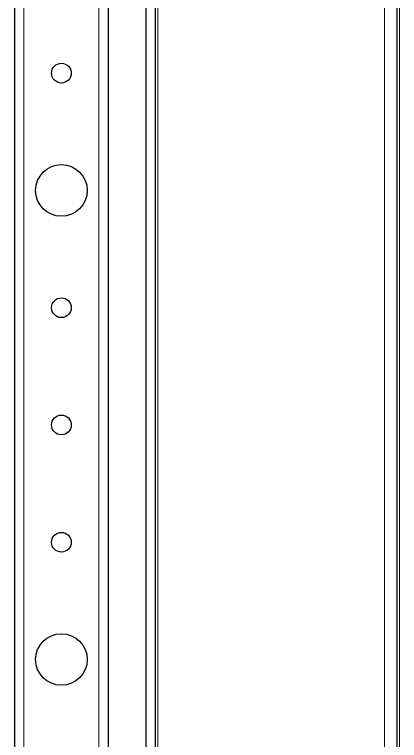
# Model space of a CAD drawing. Header units: millimetres. Extents: x -1434 to 3240, y -1538 to 1219.
# Drawn here: x -449.9 to -367.8, y -838.5 to -683.7 of the extents above; entities that cross this region are included whole.
import ezdxf

# ---------------------------------------------------------------- set-up
doc = ezdxf.new("R2010")
doc.units = ezdxf.units.MM

msp = doc.modelspace()

# ---------------------------------------------------------------- linework, layer by layer
at = {"color": 7, "linetype": 'Continuous', "lineweight": 25}
for p, q in [((-421.94, 520.28), (-421.94, -962.72)), ((-419.94, 520.28), (-419.94, -962.72)), ((-368.44, 510.57), (-368.44, -953)), ((-449.94, 496.28), (-449.94, -938.72)), ((-429.94, 496.28), (-429.94, -938.72))]:
    msp.add_line(p, q, dxfattribs=at)
at = {"color": 8, "linetype": 'Continuous', "lineweight": 18}
for p, q in [((-419.34, -962.72), (-419.34, 520.28)), ((-367.84, -954.04), (-367.84, 511.61)), ((-371.04, 506.07), (-371.04, -948.5)), ((-447.94, 496.28), (-447.94, -938.72)), ((-431.94, 496.28), (-431.94, -938.72))]:
    msp.add_line(p, q, dxfattribs=at)
at = {"color": 7, "linetype": 'Continuous', "lineweight": 25}
for centre, radius in [((-439.94, -696.22), 2.1), ((-439.94, -721.22), 5.5), ((-439.94, -746.22), 2.1), ((-439.94, -771.22), 2.1), ((-439.94, -796.22), 2.1), ((-439.94, -821.22), 5.5)]:
    msp.add_circle(centre, radius, dxfattribs=at)

doc.saveas('drawing.dxf')
